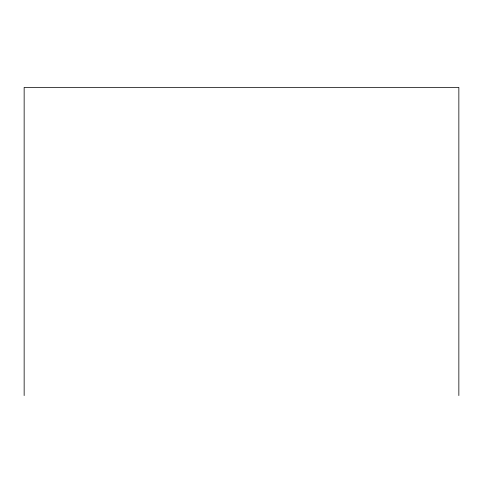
<?xml version="1.0" encoding="UTF-8"?>
<svg xmlns="http://www.w3.org/2000/svg" width="483" height="483" viewBox="0 0 483 483"><rect width="100%" height="100%" fill="white"/><g stroke="black" fill="none" stroke-linecap="round" stroke-linejoin="round"><path stroke-width="0.72" d="M458.85 395.583L458.85 87.417L24.15 87.417L24.15 395.583"/></g></svg>
